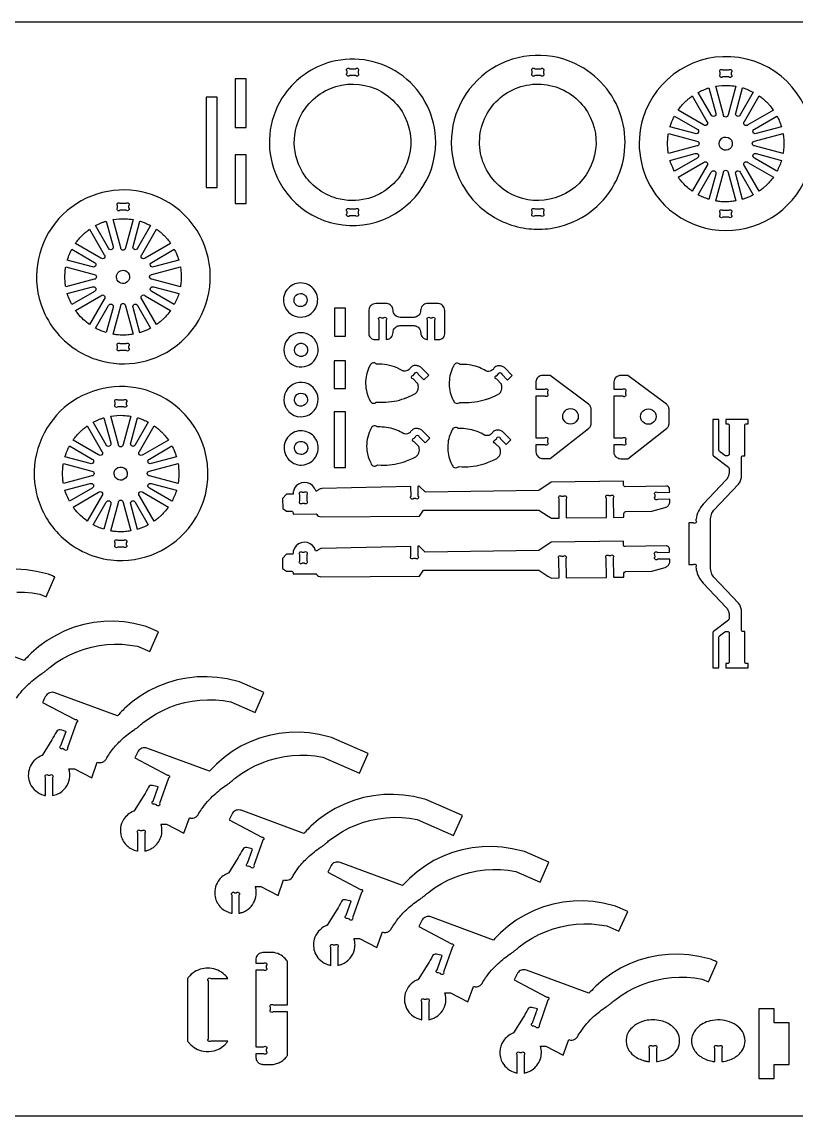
# Model space of a CAD drawing. Extents: x -15.6 to 56.9, y 0.6 to 39.9.
# Drawn here: x 0.21 to 28.03, y 0.56 to 39.87 of the extents above; entities that cross this region are included whole.
import ezdxf

# ---------------------------------------------------------------- set-up
doc = ezdxf.new("R2010")
doc.units = 0
doc.header["$MEASUREMENT"] = 0
doc.layers.get('0').update_dxf_attribs({"linetype": 'CONTINUOUS'})
doc.layers.add('SECTIONCUTEDGES', color=18, linetype='CONTINUOUS')

msp = doc.modelspace()

# ---------------------------------------------------------------- linework, layer by layer
msp.add_lwpolyline([(56.886, 0.563), (-15.622, 0.563), (-15.622, 39.866), (56.886, 39.866)], close=True)
at = {"layer": 'SECTIONCUTEDGES'}
for points in [[(9.586, 33.909, 0.331784), (12.942, 32.677, 0.331988), (15.078, 35.54, 0.233331), (13.908, 37.911, 0.233148), (11.313, 38.426, 0.174605), (9.653, 37.271, 0.237892), (9.251, 34.608, 0.032676), (9.395, 34.248, 0.03255)], [(16.507, 33.38, 0.070963), (17.196, 32.84, 0.069817), (18.021, 32.507, 0.034745), (18.423, 32.436, 0.061427), (19.2, 32.449, 0.222532), (21.414, 33.894, 0.429696), (20.262, 38.279, 0.275209), (17.073, 38.168, 0.274744), (15.647, 35.308, 0.086691), (15.908, 34.27, 0.086412)], [(22.978, 33.67, 0.325322), (26.472, 32.524, 0.325497), (28.635, 35.494, 0.371858), (25.968, 38.584, 0.371962), (22.523, 36.398, 0.115164), (22.432, 34.979, 0.115322)], [(12.203, 37.935), (11.981, 37.935, -1), (11.893, 38.023), (11.893, 38.096, -1), (11.981, 38.185), (12.203, 38.185, -1), (12.291, 38.096), (12.291, 38.023, -1)], [(18.638, 38.185), (18.86, 38.185, -1), (18.948, 38.096), (18.948, 38.023, -1), (18.86, 37.935), (18.638, 37.935, -1), (18.55, 38.023), (18.55, 38.096, -1)], [(25.39, 38.138), (25.611, 38.138, -1), (25.7, 38.05), (25.7, 37.977, -1), (25.611, 37.888), (25.39, 37.888, -1), (25.301, 37.977), (25.301, 38.05, -1)], [(10.385, 34.329, -0.080134), (10.095, 34.908, -0.146264), (10.078, 36.113, -0.425215), (12.736, 37.531, -0.425051), (14.055, 34.821, -0.087626), (13.694, 34.198, -0.085811), (13.131, 33.726, -0.071707), (12.596, 33.509, -0.130273), (11.518, 33.528, -0.084944), (10.89, 33.828, -0.082952)], [(16.958, 34.456, -0.428721), (17.749, 37.379, -0.428259), (20.633, 36.447, -0.400307), (19.745, 33.702, -0.399853)], [(24.896, 37.497), (25.139, 36.591, -1), (24.977, 36.524), (24.508, 37.335, -0.012176), (24.684, 37.419, -0.019565), (24.797, 37.464, -0.009363), (24.846, 37.481, 0.003121)], [(25.858, 37.554), (25.584, 36.533, -1), (25.413, 36.533), (25.14, 37.554, -0.057699), (25.588, 37.582, -0.024823)], [(26.49, 37.337), (26.02, 36.524, -1), (25.858, 36.591), (26.101, 37.498, 0.006199), (26.111, 37.496, -0.0186), (26.12, 37.493), (26.314, 37.422, -0.018388), (26.403, 37.381, 0.006129)], [(24.295, 37.205), (24.824, 36.289, -1), (24.703, 36.168), (23.788, 36.697, -0.014778), (23.911, 36.853, -0.028539), (24.054, 37.007, -0.018438), (24.143, 37.085, -0.011345)], [(27.21, 36.697), (26.294, 36.168, -1), (26.173, 36.289), (26.702, 37.204, 0.006303), (26.767, 37.157, -0.01891), (26.831, 37.109, -0.017187), (26.908, 37.041, -0.012321), (27.009, 36.941, -0.018926), (27.093, 36.847, -0.012469)], [(23.656, 36.484), (24.469, 36.015, -1), (24.402, 35.853), (23.496, 36.096, -0.012918), (23.552, 36.257, -0.018758), (23.597, 36.365, -0.010898), (23.626, 36.425, 0.003632)], [(27.502, 36.096), (26.596, 35.853, -1), (26.529, 36.015), (27.341, 36.484, -0.026072), (27.421, 36.316, -0.02074)], [(23.438, 35.852), (24.459, 35.579, -1), (24.459, 35.408), (23.438, 35.135, 0.006429), (23.426, 35.208, -0.01929), (23.415, 35.282), (23.405, 35.494), (23.415, 35.705, -0.018896), (23.426, 35.779, 0.006298)], [(27.56, 35.135), (26.538, 35.408, -1), (26.538, 35.579), (27.559, 35.853, -0.005477), (27.579, 35.697, -0.027167), (27.59, 35.505, -0.022163), (27.584, 35.344, -0.016966)], [(25.59, 35.274, -0.761731), (25.308, 35.635, -0.761062), (25.735, 35.469, -0.135678), (25.69, 35.352, -0.135247)], [(23.494, 34.891), (24.402, 35.134, -1), (24.469, 34.972), (23.657, 34.503, -0.020623), (23.536, 34.769, -0.019978), (23.499, 34.872, -0.019766), (23.497, 34.881, 0.006588)], [(27.341, 34.503), (26.529, 34.972, -1), (26.596, 35.134), (27.502, 34.891, -0.023422), (27.432, 34.698, -0.022486)], [(23.788, 34.29), (24.703, 34.819, -1), (24.824, 34.698), (24.296, 33.783, -0.019294), (24.122, 33.921, -0.045903), (23.869, 34.182, -0.008546), (23.831, 34.231, -0.007227)], [(26.702, 33.783), (26.173, 34.698, -1), (26.294, 34.819), (27.21, 34.29, -0.014529), (27.074, 34.117, -0.022653), (26.979, 34.013), (26.831, 33.879, -0.018394), (26.767, 33.83, 0.006131)], [(24.508, 33.651), (24.977, 34.463, -1), (25.139, 34.396), (24.897, 33.491, -0.012234), (24.74, 33.545, -0.017991), (24.636, 33.588, -0.010478), (24.572, 33.619, 0.003492)], [(25.14, 33.433), (25.413, 34.454, -1), (25.584, 34.454), (25.858, 33.433, -0.013089), (25.675, 33.411, -0.036535), (25.395, 33.404, -0.015577), (25.282, 33.413, -0.012352)], [(26.102, 33.489), (25.858, 34.396, -1), (26.02, 34.463), (26.49, 33.65, 0.006248), (26.403, 33.606, -0.018746), (26.314, 33.565), (26.12, 33.494, -0.018599), (26.111, 33.491, 0.006199)], [(2.229, 28.043, 0.063566), (2.969, 27.715, 0.120276), (4.449, 27.641, 0.147825), (6.045, 28.478, 0.278823), (6.848, 31.611, 0.15407), (5.788, 33.163, 0.113627), (4.523, 33.759, 0.268788), (1.539, 32.798, 0.26905), (0.891, 29.733, 0.085445), (1.381, 28.808, 0.083649), (2.167, 28.082, 0.004404), (2.198, 28.062, 0.004421)], [(3.957, 33.101), (3.735, 33.101, -1), (3.647, 33.19), (3.647, 33.263, -1), (3.735, 33.351), (3.957, 33.351, -1), (4.045, 33.263), (4.045, 33.19, -1)], [(11.981, 33.146), (12.203, 33.146, -1), (12.291, 33.057), (12.291, 32.984, -1), (12.203, 32.896), (11.981, 32.896, -1), (11.893, 32.984), (11.893, 33.057, -1)], [(18.638, 33.146), (18.86, 33.146, -1), (18.948, 33.057), (18.948, 32.984, -1), (18.86, 32.896), (18.638, 32.896, -1), (18.55, 32.984), (18.55, 33.057, -1)], [(25.611, 32.849), (25.39, 32.849, -1), (25.301, 32.937), (25.301, 33.011, -1), (25.39, 33.099), (25.611, 33.099, -1), (25.7, 33.011), (25.7, 32.937, -1)], [(3.242, 32.71), (3.485, 31.804, -1), (3.323, 31.737), (2.854, 32.549, -0.012176), (3.03, 32.632, -0.019565), (3.142, 32.677, -0.009363), (3.192, 32.694, 0.003121)], [(4.203, 32.768), (3.93, 31.746, -1), (3.759, 31.746), (3.485, 32.767, -0.057699), (3.933, 32.795, -0.024823)], [(4.836, 32.551), (4.366, 31.737, -1), (4.204, 31.804), (4.447, 32.711, 0.006199), (4.456, 32.709, -0.0186), (4.466, 32.706), (4.66, 32.635, -0.018388), (4.748, 32.594, 0.006129)], [(2.641, 32.418), (3.17, 31.502, -1), (3.049, 31.381), (2.134, 31.91, -0.014778), (2.257, 32.067, -0.028539), (2.4, 32.22, -0.018438), (2.489, 32.299, -0.011345)], [(5.555, 31.91), (4.64, 31.381, -1), (4.519, 31.502), (5.048, 32.418, 0.006303), (5.113, 32.37, -0.01891), (5.177, 32.322, -0.017187), (5.254, 32.254, -0.012321), (5.355, 32.154, -0.018926), (5.438, 32.06, -0.012469)], [(2.002, 31.697), (2.814, 31.228, -1), (2.747, 31.066), (1.842, 31.309, -0.012918), (1.897, 31.47, -0.018758), (1.943, 31.579, -0.010898), (1.972, 31.638, 0.003632)], [(5.848, 31.309), (4.942, 31.066, -1), (4.875, 31.228), (5.687, 31.697, -0.026072), (5.767, 31.529, -0.02074)], [(1.784, 31.066), (2.805, 30.792, -1), (2.805, 30.621), (1.784, 30.348, 0.006429), (1.772, 30.421, -0.01929), (1.761, 30.495), (1.75, 30.707), (1.761, 30.918, -0.018896), (1.771, 30.992, 0.006298)], [(5.905, 30.348), (4.884, 30.621, -1), (4.884, 30.792), (5.905, 31.066, -0.005477), (5.924, 30.91, -0.027167), (5.936, 30.718, -0.022163), (5.93, 30.557, -0.016966)], [(3.935, 30.487, -0.520017), (3.607, 30.696, -0.519794), (3.915, 30.934, -0.315968), (4.082, 30.718, -0.315775)], [(1.84, 30.104), (2.747, 30.347, -1), (2.814, 30.185), (2.002, 29.716, -0.020623), (1.882, 29.982, -0.019978), (1.845, 30.085, -0.019766), (1.842, 30.095, 0.006588)], [(5.687, 29.716), (4.875, 30.185, -1), (4.942, 30.347), (5.847, 30.105, -0.023422), (5.777, 29.909, -0.022807)], [(9.788, 29.44, 0.155406), (10.116, 29.27, 0.152514), (10.49, 29.32, 0.115137), (10.702, 29.487, 0.20973), (10.831, 29.968, 0.510659), (9.945, 30.424, 0.510196)], [(2.133, 29.503), (3.049, 30.032, -1), (3.17, 29.911), (2.641, 28.996, -0.024397), (2.428, 29.169, -0.042082), (2.214, 29.395, -0.010889), (2.173, 29.449, 0.00363)], [(5.048, 28.996), (4.519, 29.911, -1), (4.64, 30.032), (5.555, 29.504, -0.014529), (5.42, 29.33, -0.022653), (5.325, 29.226), (5.177, 29.092, -0.018394), (5.113, 29.043, 0.006131)], [(10.02, 29.752, -0.493086), (10.161, 30.101, -0.496276), (10.459, 29.875, -0.270598), (10.34, 29.67, -0.267947), (10.101, 29.672, -0.063066), (10.055, 29.707, -0.063066)], [(2.854, 28.864), (3.323, 29.677, -1), (3.485, 29.61), (3.242, 28.704, -0.012234), (3.086, 28.758, -0.017991), (2.982, 28.801, -0.010478), (2.918, 28.832, 0.003492)], [(3.486, 28.646), (3.759, 29.667, -1), (3.93, 29.667), (4.203, 28.646, -0.013089), (4.021, 28.624, -0.036535), (3.74, 28.617, -0.015577), (3.627, 28.626, -0.012352)], [(4.447, 28.702), (4.204, 29.61, -1), (4.366, 29.677), (4.836, 28.863, 0.006248), (4.748, 28.82, -0.018746), (4.66, 28.778), (4.466, 28.707, -0.018599), (4.457, 28.705, 0.006199)], [(13.043, 28.46), (13.043, 29.151, -1), (13.131, 29.24), (13.21, 29.24, -1), (13.299, 29.151), (13.299, 28.46, 0.052408), (13.372, 28.472, 0.128325), (13.475, 28.533, 0.197605), (13.547, 28.705, -0.097222), (13.567, 28.804, -0.148336), (13.656, 28.913, -0.139985), (13.797, 28.958), (14.288, 28.958, -0.145828), (14.433, 28.909, -0.209993), (14.535, 28.741, -0.026239), (14.539, 28.696, 0.09194), (14.556, 28.614, 0.131652), (14.635, 28.511, 0.131653), (14.754, 28.462, 0.024549), (14.77, 28.461, -0.008181), (14.786, 28.46), (14.786, 29.151, -1), (14.875, 29.24), (14.948, 29.24, -1), (15.036, 29.151), (15.036, 28.46, -0.00462), (15.194, 28.459, 0.14671), (15.315, 28.494, 0.128813), (15.377, 28.561, 0.116385), (15.403, 28.659), (15.403, 29.501, 0.17911), (15.336, 29.67, 0.186027), (15.179, 29.749, 0.012625), (15.171, 29.75, 0.006307), (15.154, 29.75), (14.786, 29.75, 0.145828), (14.641, 29.702, 0.209993), (14.54, 29.534, 0.026239), (14.536, 29.489, -0.09194), (14.519, 29.406, -0.148336), (14.43, 29.298, -0.139985), (14.288, 29.252), (13.797, 29.252, -0.145828), (13.652, 29.301, -0.209993), (13.55, 29.469, -0.026239), (13.546, 29.514, 0.09194), (13.529, 29.597, 0.148336), (13.44, 29.705, 0.139985), (13.299, 29.75), (12.925, 29.75, 0.17911), (12.757, 29.683, 0.186027), (12.678, 29.527, 0.012625), (12.677, 29.518, 0.006307), (12.676, 29.501), (12.676, 28.659, 0.17911), (12.73, 28.524, 0.185411), (12.855, 28.461, 0.029365), (12.893, 28.459, -0.004893)], [(9.825, 27.631, 0.32468), (10.543, 27.552, 0.324261), (10.842, 28.21, 0.315456), (10.33, 28.695, 0.314906), (9.698, 28.379, 0.16802), (9.632, 27.983, 0.16772)], [(4.045, 28.224), (4.045, 28.151, -1), (3.957, 28.062), (3.735, 28.062, -1), (3.647, 28.151), (3.647, 28.224, -1), (3.735, 28.312), (3.957, 28.312, -1)], [(10.056, 27.936, -0.342692), (10.045, 28.219, -0.167354), (10.179, 28.315, -0.066194), (10.227, 28.323, -0.053141), (10.287, 28.318, -0.194534), (10.431, 28.225, -0.255691), (10.457, 27.994, -0.265791), (10.276, 27.853, -0.258961)], [(14.429, 26.88), (14.269, 27.042, -1), (14.269, 27.167), (14.321, 27.219, -1), (14.446, 27.218), (14.657, 27.006), (14.826, 27.175), (14.543, 27.461, 0.061834), (14.502, 27.486, 0.071753), (14.388, 27.518, 0.070796), (14.301, 27.518, 0.180454), (14.18, 27.451, 0.028701), (14.151, 27.413, -0.064537), (14.12, 27.378, -0.217452), (13.935, 27.322, -0.017845), (13.912, 27.326, -0.040508), (13.902, 27.329, -0.048621), (13.877, 27.342, 0.025713), (13.778, 27.398, 0.05669), (13.421, 27.529, 0.056735), (13.044, 27.575), (12.947, 27.574, -0.12534), (12.938, 27.58, 0.109514), (12.902, 27.607, 0.209609), (12.793, 27.608, 0.125437), (12.748, 27.574, 0.040174), (12.739, 27.56, 0.008606), (12.704, 27.494, 0.123368), (12.56, 26.874, 0.12115), (12.725, 26.248, 0.018916), (12.743, 26.22, 0.113433), (12.771, 26.192, 0.1368), (12.848, 26.171, 0.136799), (12.925, 26.192, 0.077822), (12.935, 26.201, -0.14103), (12.947, 26.209), (13.08, 26.202, 0.039745), (13.486, 26.226, 0.041404), (13.867, 26.311, 0.004978), (13.952, 26.338, 0.009757), (13.994, 26.353), (14.232, 26.454, 0.025645), (14.325, 26.503, 0.123538), (14.417, 26.596, 0.094777), (14.453, 26.695, 0.094759), (14.45, 26.8, 0.002266), (14.435, 26.865, 0.072469)], [(17.433, 26.87), (17.272, 27.032, -1), (17.273, 27.157), (17.325, 27.208, -1), (17.45, 27.208), (17.66, 26.996), (17.83, 27.164), (17.546, 27.45, 0.061834), (17.505, 27.475, 0.071753), (17.392, 27.508, 0.070796), (17.304, 27.507, 0.180454), (17.183, 27.441, 0.028701), (17.155, 27.403, -0.064537), (17.123, 27.367, -0.217452), (16.938, 27.312, -0.101565), (16.878, 27.333, 0.041153), (16.652, 27.446, 0.046108), (16.355, 27.533, 0.046145), (16.047, 27.565), (15.95, 27.563, -0.125395), (15.939, 27.571, 0.143049), (15.892, 27.601, 0.126432), (15.823, 27.604, 0.126548), (15.762, 27.573, 0.084828), (15.742, 27.549, 0.021693), (15.687, 27.442, 0.112451), (15.563, 26.852, 0.11463), (15.707, 26.278, 0.017441), (15.744, 26.212, 0.121465), (15.774, 26.182, 0.1368), (15.851, 26.16, 0.136799), (15.928, 26.182, 0.077822), (15.939, 26.191, -0.14103), (15.95, 26.198), (16.084, 26.192, 0.039745), (16.481, 26.215, 0.039745), (16.871, 26.3, 0.006634), (16.946, 26.325, 0.009757), (16.997, 26.343), (17.235, 26.443, 0.025645), (17.328, 26.493, 0.123538), (17.421, 26.586, 0.094777), (17.456, 26.682, 0.090384), (17.453, 26.79, 0.012931), (17.438, 26.857, 0.06611)], [(18.677, 26.673), (19.007, 26.673, -1), (19.095, 26.584), (19.095, 26.511, -1), (19.007, 26.423), (18.677, 26.423), (18.677, 24.929), (19.007, 24.929, -1), (19.095, 24.84), (19.095, 24.767, -1), (19.007, 24.679), (18.677, 24.679, 0.001297), (18.678, 24.426, 0.098998), (18.697, 24.334, 0.147443), (18.786, 24.226, 0.140954), (18.926, 24.182), (19.187, 24.182), (20.573, 25.262, 0.106822), (20.642, 25.35, 0.106822), (20.669, 25.458), (20.669, 25.934, 0.109057), (20.641, 26.045, 0.109056), (20.57, 26.134), (19.187, 27.17), (18.926, 27.17, 0.17911), (18.758, 27.103, 0.186027), (18.678, 26.946, 0.027942), (18.676, 26.892, -0.002697)], [(21.476, 26.668), (21.805, 26.668, -1), (21.894, 26.58), (21.894, 26.507, -1), (21.805, 26.418), (21.476, 26.418), (21.476, 24.924), (21.805, 24.924, -1), (21.894, 24.836), (21.894, 24.763, -1), (21.805, 24.674), (21.476, 24.674, 0.001297), (21.476, 24.421, 0.098998), (21.495, 24.329, 0.147443), (21.585, 24.221, 0.140954), (21.725, 24.177), (21.986, 24.177), (23.372, 25.258, 0.106822), (23.441, 25.345, 0.106822), (23.468, 25.454), (23.468, 25.93, 0.109057), (23.44, 26.041, 0.109056), (23.368, 26.129), (21.986, 27.165), (21.725, 27.165, 0.17911), (21.556, 27.098, 0.186027), (21.477, 26.942, 0.027942), (21.474, 26.887, -0.002697)], [(1.521, 21.483, 0.086412), (2.385, 20.847, 0.086691), (3.411, 20.543, 0.274319), (6.323, 21.843, 0.379188), (5.871, 25.958, 0.257222), (2.939, 26.654, 0.257249), (0.785, 24.548, 0.132982), (0.738, 22.916, 0.132968)], [(9.805, 25.862, 0.908245), (10.75, 26.642, 0.907727), (9.673, 26.058, 0.048368), (9.729, 25.954, 0.048083)], [(10.003, 26.285, -0.32992), (10.159, 26.52, -0.330155), (10.429, 26.439, -0.311912), (10.439, 26.173, -0.306946), (10.191, 26.066, -0.144672), (10.077, 26.125, -0.191691)], [(3.652, 26.288), (3.873, 26.288, -1), (3.962, 26.199), (3.962, 26.126, -1), (3.873, 26.038), (3.652, 26.038, -1), (3.563, 26.126), (3.563, 26.199, -1)], [(3.158, 25.647), (3.401, 24.741, -1), (3.239, 24.673), (2.771, 25.485, -0.012176), (2.946, 25.569, -0.019565), (3.059, 25.614, -0.009363), (3.109, 25.63, 0.003121)], [(4.12, 25.704), (3.846, 24.683, -1), (3.676, 24.683), (3.402, 25.704, -0.057699), (3.85, 25.732, -0.024823)], [(4.752, 25.487), (4.282, 24.673, -1), (4.121, 24.741), (4.364, 25.648, 0.006199), (4.373, 25.645, -0.0186), (4.382, 25.643), (4.576, 25.572, -0.018388), (4.665, 25.531, 0.006129)], [(25.502, 16.659), (26.305, 16.659), (26.305, 16.819), (26.247, 16.819, -0.414214), (26.184, 16.881), (26.184, 17.969), (26.127, 17.969, -0.414214), (26.065, 18.031), (26.065, 18.069, -0.001328), (26.067, 18.564, 0.00959), (26.065, 18.713, 0.08671), (26.035, 18.857, 0.086806), (25.957, 18.983), (25.077, 19.916, -0.09411), (24.985, 20.075, -0.083078), (24.95, 20.28, -0.000752), (24.949, 21.125, -0.000752), (24.95, 21.969, -0.083078), (24.985, 22.174, -0.09411), (25.077, 22.333), (25.957, 23.266, 0.086806), (26.035, 23.392, 0.08671), (26.065, 23.537, 0.00959), (26.067, 23.685, -0.001329), (26.065, 24.18), (26.065, 24.218, -0.414214), (26.127, 24.281), (26.184, 24.281), (26.184, 25.368, -0.414214), (26.247, 25.43), (26.305, 25.43), (26.305, 25.59), (25.502, 25.59), (25.502, 25.43), (25.56, 25.43, -0.414214), (25.623, 25.368), (25.623, 24.343, -0.414214), (25.56, 24.281), (25.505, 24.281, -0.164223), (25.467, 24.293), (25.277, 24.439, -0.234068), (25.252, 24.488), (25.252, 25.59), (25.031, 25.59), (25.031, 24.326, 0.235486), (25.056, 24.276), (25.598, 23.868, -0.235486), (25.623, 23.818), (25.623, 23.691, -0.071048), (25.6, 23.562, -0.078973), (25.546, 23.457, -0.015763), (25.536, 23.443, -0.007881), (25.514, 23.418), (24.687, 22.542, 0.07388), (24.516, 22.288, 0.076866), (24.431, 22.006, 0.023417), (24.425, 21.972), (24.425, 21.96, -1), (24.337, 21.872), (24.179, 21.872), (24.179, 20.377), (24.337, 20.377, -1), (24.425, 20.289), (24.425, 20.277, 0.037161), (24.44, 20.189, 0.069854), (24.528, 19.936, 0.066871), (24.687, 19.707), (25.514, 18.831, -0.071048), (25.588, 18.719, -0.08294), (25.619, 18.608, -0.011822), (25.621, 18.588, -0.007881), (25.623, 18.558), (25.623, 18.431, -0.235486), (25.598, 18.381), (25.056, 17.973, 0.235486), (25.031, 17.923), (25.031, 16.659), (25.252, 16.659), (25.252, 17.761, -0.234068), (25.277, 17.811), (25.467, 17.956, -0.164223), (25.505, 17.969), (25.56, 17.969, -0.414214), (25.623, 17.906), (25.623, 16.881, -0.414214), (25.56, 16.819), (25.502, 16.819)], [(2.557, 25.354), (3.086, 24.439, -1), (2.965, 24.318), (2.05, 24.846, -0.014778), (2.173, 25.003, -0.028539), (2.316, 25.156, -0.018438), (2.405, 25.235, -0.011345)], [(5.472, 24.847), (4.556, 24.318, -1), (4.436, 24.439), (4.964, 25.354, 0.006303), (5.029, 25.307, -0.01891), (5.093, 25.258, -0.017187), (5.17, 25.191, -0.012321), (5.271, 25.09, -0.018926), (5.355, 24.997, -0.012469)], [(10.032, 23.986, 0.094401), (10.249, 23.948, 0.170768), (10.635, 24.09, 0.464229), (10.646, 25.029, 0.464136), (9.717, 24.883, 0.259519), (9.695, 24.29, 0.186569)], [(14.466, 24.622), (14.306, 24.784, -1), (14.306, 24.909), (14.358, 24.96, -1), (14.483, 24.96), (14.694, 24.748), (14.863, 24.916), (14.58, 25.202, 0.061834), (14.539, 25.227, 0.071753), (14.425, 25.259, 0.070796), (14.338, 25.259, 0.180454), (14.217, 25.192, 0.028701), (14.188, 25.155, -0.064537), (14.157, 25.119, -0.217452), (13.972, 25.064, -0.101565), (13.912, 25.085, 0.041153), (13.685, 25.198, 0.046108), (13.388, 25.285, 0.046145), (13.081, 25.317), (12.984, 25.315, -0.12534), (12.975, 25.321, 0.109514), (12.939, 25.348, 0.146598), (12.866, 25.358, 0.139937), (12.795, 25.325, 0.084828), (12.776, 25.301, 0.021693), (12.721, 25.194, 0.124471), (12.599, 24.536, 0.096115), (12.721, 24.071, 0.005797), (12.765, 23.982, 0.187127), (12.832, 23.922, 0.113295), (12.898, 23.913, 0.113567), (12.962, 23.934, 0.077822), (12.972, 23.943, -0.14103), (12.984, 23.95), (13.117, 23.944, 0.039745), (13.515, 23.967, 0.039745), (13.904, 24.052, 0.006634), (13.98, 24.076, 0.009757), (14.031, 24.094), (14.269, 24.195, 0.025645), (14.362, 24.245, 0.123538), (14.454, 24.338, 0.094777), (14.489, 24.434, 0.090384), (14.487, 24.541, 0.012931), (14.472, 24.609, 0.06611)], [(17.38, 24.563), (17.22, 24.725, -1), (17.22, 24.85), (17.272, 24.902, -1), (17.397, 24.901), (17.607, 24.689), (17.777, 24.858), (17.494, 25.144, 0.061834), (17.452, 25.169, 0.071753), (17.339, 25.201, 0.070796), (17.252, 25.201, 0.180454), (17.131, 25.134, 0.028701), (17.102, 25.096, -0.064537), (17.071, 25.061, -0.217452), (16.886, 25.006, -0.101565), (16.826, 25.027, 0.041153), (16.599, 25.139, 0.046108), (16.302, 25.227, 0.046145), (15.995, 25.258), (15.898, 25.257, -0.141443), (15.886, 25.266, 0.105545), (15.865, 25.283, 0.153336), (15.785, 25.3, 0.153374), (15.709, 25.267, 0.08355), (15.692, 25.245, 0.02938), (15.616, 25.095, 0.110293), (15.51, 24.529, 0.110294), (15.655, 23.972, 0.017441), (15.692, 23.905, 0.121465), (15.722, 23.875, 0.1368), (15.799, 23.854, 0.136799), (15.875, 23.875, 0.077822), (15.886, 23.884, -0.14103), (15.898, 23.892), (16.031, 23.885, 0.039745), (16.429, 23.908, 0.039745), (16.818, 23.994, 0.006634), (16.894, 24.018, 0.009757), (16.945, 24.036), (17.183, 24.137, 0.025645), (17.276, 24.187, 0.123538), (17.368, 24.279, 0.094777), (17.403, 24.376, 0.090384), (17.401, 24.483, 0.012931), (17.385, 24.551, 0.06611)], [(10.325, 24.342, -0.43575), (10.015, 24.5, -0.436868), (10.195, 24.796, -0.391916), (10.471, 24.629, -0.393)], [(1.918, 24.634), (2.731, 24.165, -1), (2.664, 24.003), (1.758, 24.245, -0.012918), (1.814, 24.407, -0.018758), (1.859, 24.515, -0.010898), (1.888, 24.575, 0.003632)], [(5.764, 24.246), (4.858, 24.003, -1), (4.791, 24.165), (5.603, 24.634, -0.026072), (5.683, 24.466, -0.02074)], [(1.7, 24.002), (2.721, 23.729, -1), (2.721, 23.558), (1.7, 23.284, 0.006429), (1.688, 23.358, -0.01929), (1.678, 23.432), (1.667, 23.643), (1.678, 23.855, -0.018896), (1.688, 23.929, 0.006298)], [(5.822, 23.284), (4.8, 23.558, -1), (4.8, 23.729), (5.821, 24.002, -0.035509), (5.851, 23.673, -0.037792), (5.834, 23.363, -0.007975), (5.828, 23.324, 0.002658)], [(3.524, 23.619, -0.704491), (3.928, 23.81, -0.705318), (3.737, 23.407, -0.172802), (3.592, 23.475, -0.173371)], [(1.756, 23.041), (2.664, 23.284, -1), (2.731, 23.122), (1.919, 22.653, -0.020623), (1.798, 22.918, -0.019978), (1.761, 23.022, -0.019766), (1.759, 23.031, 0.006588)], [(5.603, 22.653), (4.791, 23.122, -1), (4.858, 23.284), (5.764, 23.041, -0.023422), (5.694, 22.846, -0.022807)], [(9.72, 22.291), (9.892, 22.292, -0.414214), (9.955, 22.23), (9.956, 22.187), (10.788, 22.193, -0.179261), (10.795, 22.185, 0.072339), (10.804, 22.168, 0.106772), (10.872, 22.112, 0.104923), (10.958, 22.088), (14.495, 22.112), (14.641, 22.324), (18.788, 22.324), (19.116, 22.111), (19.238, 22.042), (19.519, 22.045), (19.511, 22.737, -1), (19.598, 22.826), (19.671, 22.827, -1), (19.761, 22.74), (19.769, 22.048), (21.218, 22.066), (21.209, 22.76, -1), (21.296, 22.85), (21.369, 22.851, -1), (21.459, 22.764), (21.468, 22.068), (21.843, 22.074), (21.841, 22.211, -0.414143), (21.903, 22.274), (22.846, 22.289), (23.323, 22.425, 0.116099), (23.425, 22.484, 0.123161), (23.484, 22.577, 0.093814), (23.491, 22.627, -0.008595), (23.488, 22.721), (23.051, 22.714, -1), (22.961, 22.801), (22.96, 22.874, -1), (23.047, 22.964), (23.485, 22.971, 0.008792), (23.48, 23.094, 0.293453), (23.413, 23.185, 0.051082), (23.394, 23.19, 0.039322), (23.37, 23.192), (21.891, 23.168, -0.414353), (21.827, 23.229), (21.825, 23.366), (19.224, 23.328), (18.786, 23.035), (14.708, 22.974), (14.482, 23.184, 0.116141), (14.473, 23.185, -0.019273), (14.437, 23.183), (14.441, 22.834, -1), (14.354, 22.744), (14.281, 22.743, -1), (14.191, 22.83), (14.187, 23.177), (10.981, 23.102, 0.129415), (10.878, 23.069, 0.061161), (10.829, 23.029, -0.183348), (10.794, 23.012, -0.251847), (10.767, 23.024), (10.724, 23.123), (10.657, 23.208), (10.569, 23.273), (10.468, 23.313), (10.361, 23.326), (10.253, 23.31), (10.153, 23.267), (10.068, 23.2), (10.003, 23.113), (9.963, 23.012, 0.044207), (9.957, 22.974, -0.011454), (9.951, 22.904), (9.716, 22.9), (9.578, 22.746), (9.58, 22.388)], [(2.05, 22.44), (2.966, 22.969, -1), (3.086, 22.848), (2.558, 21.933, -0.019294), (2.384, 22.071, -0.045903), (2.131, 22.332, -0.008546), (2.093, 22.381, -0.007227)], [(4.964, 21.932), (4.436, 22.848, -1), (4.556, 22.969), (5.472, 22.44, -0.014529), (5.336, 22.267, -0.022653), (5.241, 22.163), (5.093, 22.028, -0.018394), (5.029, 21.98, 0.006131)], [(10.285, 22.969), (10.358, 22.97, -1), (10.447, 22.882), (10.448, 22.661, -1), (10.361, 22.572), (10.287, 22.571, -1), (10.198, 22.659), (10.197, 22.88, -1)], [(2.77, 21.801), (3.239, 22.613, -1), (3.401, 22.546), (3.159, 21.64, -0.012234), (3.002, 21.695, -0.017991), (2.899, 21.738, -0.010478), (2.834, 21.769, 0.003492)], [(3.402, 21.582), (3.676, 22.604, -1), (3.846, 22.604), (4.12, 21.583, -0.013089), (3.937, 21.56, -0.036535), (3.657, 21.554, -0.015577), (3.544, 21.563, -0.012352)], [(4.364, 21.639), (4.121, 22.546, -1), (4.283, 22.613), (4.752, 21.8, 0.006248), (4.665, 21.756, -0.018746), (4.576, 21.715), (4.382, 21.644, -0.018599), (4.373, 21.641, 0.006199)], [(3.563, 21.087), (3.563, 21.16, -1), (3.652, 21.249), (3.873, 21.249, -1), (3.962, 21.16), (3.962, 21.087, -1), (3.873, 20.999), (3.652, 20.999, -1)], [(9.717, 20.14), (9.889, 20.141, -0.414214), (9.952, 20.079), (9.953, 20.036), (10.785, 20.041, -0.179261), (10.792, 20.034, 0.072339), (10.801, 20.017, 0.106772), (10.869, 19.961, 0.104923), (10.955, 19.937), (14.492, 19.961), (14.639, 20.173), (18.785, 20.173), (19.113, 19.96), (19.235, 19.891), (19.517, 19.893), (19.508, 20.586, -1), (19.595, 20.675), (19.668, 20.676, -1), (19.758, 20.589), (19.767, 19.897), (21.216, 19.914), (21.206, 20.609, -1), (21.293, 20.699), (21.366, 20.7, -1), (21.456, 20.613), (21.466, 19.917), (21.841, 19.923), (21.838, 20.06, -0.414143), (21.9, 20.123), (22.843, 20.138), (23.321, 20.274, 0.116099), (23.422, 20.333, 0.123161), (23.481, 20.426, 0.093814), (23.488, 20.476, -0.008595), (23.485, 20.57), (23.048, 20.563, -1), (22.959, 20.65), (22.957, 20.723, -1), (23.044, 20.813), (23.483, 20.82, 0.008792), (23.477, 20.943, 0.293453), (23.41, 21.034, 0.051082), (23.392, 21.039, 0.039322), (23.367, 21.041), (21.888, 21.017, -0.414353), (21.824, 21.078), (21.822, 21.215), (19.221, 21.176), (18.783, 20.884), (14.705, 20.823), (14.48, 21.033, 0.116141), (14.471, 21.034, -0.019273), (14.434, 21.032), (14.439, 20.682, -1), (14.351, 20.593), (14.278, 20.592, -1), (14.189, 20.679), (14.184, 21.026), (10.978, 20.951, 0.129415), (10.875, 20.918, 0.061161), (10.826, 20.878, -0.183348), (10.791, 20.861, -0.251847), (10.764, 20.872), (10.721, 20.972), (10.654, 21.057), (10.567, 21.122), (10.466, 21.162), (10.358, 21.175), (10.25, 21.159), (10.151, 21.116), (10.065, 21.048), (10.001, 20.961), (9.96, 20.86, 0.044207), (9.954, 20.823, -0.011454), (9.948, 20.752), (9.713, 20.749), (9.575, 20.595), (9.577, 20.237)], [(10.282, 20.818), (10.355, 20.819, -1), (10.444, 20.731), (10.446, 20.509, -1), (10.358, 20.42), (10.285, 20.42, -1), (10.196, 20.508), (10.194, 20.729, -1)], [(1.063, 12.077), (1.063, 12.725, -1), (1.151, 12.813), (1.225, 12.813, -1), (1.313, 12.725), (1.313, 12.077, 0.059141), (1.503, 12.138, 0.121388), (1.779, 12.356, 0.121883), (1.922, 12.679, 0.118656), (1.899, 13.042), (2.099, 13.042), (2.719, 12.714), (2.918, 13.275, 0.110316), (3.046, 13.261, 0.121881), (3.155, 13.301, 0.112814), (3.236, 13.387, -0.038886), (3.502, 13.774, -0.039453), (3.827, 14.115, -0.033728), (4.26, 14.455, -0.013715), (4.309, 14.486, 0.024577), (4.358, 14.519, 0.026089), (4.432, 14.581, -0.020061), (4.57, 14.698), (4.794, 14.861), (5.03, 15.008), (5.276, 15.137), (5.53, 15.249), (5.791, 15.342), (6.059, 15.416), (6.331, 15.47), (6.607, 15.505), (6.884, 15.52), (7.161, 15.516), (7.438, 15.491), (7.712, 15.446), (8.588, 15.063), (8.901, 15.777), (8.024, 16.161), (7.586, 16.264), (7.227, 16.319), (6.865, 16.344), (6.503, 16.336), (6.142, 16.298), (5.786, 16.228), (5.437, 16.127), (5.099, 15.997), (4.773, 15.838), (4.462, 15.651), (4.168, 15.438), (3.894, 15.2, 0.013028), (3.843, 15.149, -0.002171), (3.642, 14.94), (1.396, 15.771, 0.161142), (1.217, 15.771, 0.167596), (1.079, 15.666, 0.03262), (1.052, 15.619, -0.002417), (0.955, 15.424), (2.129, 14.804, -1), (2.171, 14.696), (1.849, 13.787, -1), (1.733, 13.735), (1.665, 13.762, -1), (1.615, 13.873), (1.795, 14.383, 0.000984), (1.59, 14.432, 0.161021), (1.513, 14.425, 0.167951), (1.45, 14.368, -0.009744), (1.282, 14.074), (0.937, 13.517, -0.104608), (0.927, 13.511, 0.035992), (0.881, 13.494, 0.199431), (0.488, 13.074, 0.200046), (0.509, 12.501, 0.109657), (0.706, 12.242, 0.110065), (0.993, 12.092, 0.017881), (1.028, 12.084, -0.00596)], [(4.372, 10.084), (4.372, 10.732, -1), (4.46, 10.82), (4.533, 10.82, -1), (4.622, 10.732), (4.622, 10.084, 0.020963), (4.731, 10.112, 0.061647), (4.884, 10.182, 0.157927), (5.184, 10.529, 0.157202), (5.224, 10.989, 0.017201), (5.216, 11.019, -0.005733), (5.208, 11.049), (5.407, 11.049), (6.028, 10.721), (6.227, 11.282, 0.09929), (6.346, 11.266, 0.116244), (6.445, 11.296, 0.12564), (6.538, 11.388, -0.015905), (6.669, 11.591, -0.056835), (7.12, 12.108, -0.035533), (7.569, 12.462, -0.013715), (7.618, 12.493, 0.024577), (7.666, 12.526, 0.026089), (7.741, 12.588, -0.020061), (7.878, 12.705), (8.103, 12.868), (8.339, 13.015), (8.584, 13.144), (8.838, 13.256), (9.1, 13.349), (9.367, 13.423), (9.64, 13.477), (9.915, 13.512), (10.192, 13.527), (10.47, 13.522), (10.746, 13.498), (11.02, 13.453), (12.335, 12.878), (12.648, 13.593), (11.333, 14.168), (10.894, 14.271), (10.536, 14.326), (10.174, 14.351), (9.811, 14.343), (9.451, 14.305), (9.095, 14.235), (8.746, 14.134), (8.407, 14.004), (8.081, 13.845), (7.77, 13.658), (7.477, 13.445), (7.203, 13.207, 0.013028), (7.151, 13.156, -0.002171), (6.95, 12.947), (4.705, 13.778, 0.161142), (4.525, 13.778, 0.167596), (4.388, 13.673, 0.03262), (4.361, 13.626, -0.002417), (4.264, 13.431), (5.438, 12.811, -1), (5.48, 12.703), (5.158, 11.794, -1), (5.042, 11.742), (4.974, 11.769, -1), (4.923, 11.88), (5.104, 12.39, 0.000984), (4.899, 12.439, 0.161021), (4.822, 12.432, 0.167951), (4.759, 12.375, -0.009744), (4.591, 12.081), (4.246, 11.524, -0.129096), (4.234, 11.518, 0.054431), (4.221, 11.515, 0.156273), (3.863, 11.214, 0.217069), (3.781, 10.604, 0.133361), (3.987, 10.276, 0.130475), (4.336, 10.091, 0.013414), (4.354, 10.087, -0.004471)], [(7.76, 7.851), (7.76, 8.5, -1), (7.848, 8.588), (7.921, 8.588, -1), (8.01, 8.5), (8.01, 7.851, 0.020963), (8.119, 7.88, 0.061647), (8.273, 7.949, 0.206484), (8.617, 8.434, 0.112398), (8.612, 8.757, 0.012711), (8.604, 8.787, -0.004237), (8.596, 8.816), (8.795, 8.816), (9.416, 8.489), (9.615, 9.049, 0.10429), (9.736, 9.035, 0.22206), (9.917, 9.139, 0.018768), (9.962, 9.209, -0.030198), (10.15, 9.487, -0.042786), (10.494, 9.862, -0.036783), (10.957, 10.23, -0.013715), (11.006, 10.261, 0.024577), (11.054, 10.294, 0.026089), (11.129, 10.356, -0.020061), (11.267, 10.473), (11.491, 10.636), (11.727, 10.783), (11.972, 10.912), (12.227, 11.023), (12.488, 11.116), (12.756, 11.19), (13.028, 11.245), (13.303, 11.28), (13.58, 11.295), (13.858, 11.29), (14.135, 11.265), (14.409, 11.221), (15.723, 10.646), (16.036, 11.36), (14.721, 11.935), (14.283, 12.039), (13.924, 12.094), (13.562, 12.118), (13.199, 12.111), (12.839, 12.072), (12.483, 12.003), (12.134, 11.902), (11.796, 11.772), (11.47, 11.613), (11.159, 11.426), (10.865, 11.213), (10.591, 10.975, 0.013028), (10.54, 10.924, -0.002171), (10.339, 10.714), (8.093, 11.546, 0.161142), (7.913, 11.546, 0.167596), (7.776, 11.441, 0.03262), (7.749, 11.394, -0.002417), (7.652, 11.199), (8.826, 10.578, -1), (8.868, 10.471), (8.546, 9.562, -1), (8.43, 9.509), (8.362, 9.536, -1), (8.311, 9.648), (8.492, 10.157, 0.000984), (8.287, 10.207, 0.161021), (8.21, 10.2, 0.167951), (8.147, 10.142, -0.009744), (7.979, 9.849), (7.634, 9.292, -0.102289), (7.623, 9.286, 0.030824), (7.578, 9.269, 0.147127), (7.261, 8.999, 0.192634), (7.153, 8.439, 0.079328), (7.229, 8.228, 0.142426), (7.527, 7.932, 0.04156), (7.631, 7.886, 0.035326)], [(11.307, 5.978), (11.307, 6.626, -1), (11.396, 6.714), (11.469, 6.714, -1), (11.557, 6.626), (11.557, 5.978, 0.022698), (11.68, 6.011, 0.051188), (11.79, 6.059, 0.11815), (12.055, 6.304, 0.121325), (12.175, 6.634, 0.060016), (12.173, 6.8, 0.034446), (12.144, 6.943), (12.343, 6.943), (12.964, 6.615), (13.163, 7.176, 0.110316), (13.29, 7.162, 0.121881), (13.4, 7.202, 0.112814), (13.48, 7.288, -0.038886), (13.747, 7.675, -0.039453), (14.071, 8.017, -0.033728), (14.505, 8.356, -0.013715), (14.554, 8.388, 0.024577), (14.602, 8.42, 0.026089), (14.677, 8.482, -0.020061), (14.814, 8.599), (15.039, 8.762), (15.274, 8.909), (15.52, 9.038), (15.774, 9.15), (16.036, 9.243), (16.303, 9.317), (16.576, 9.372), (16.851, 9.406), (17.128, 9.422), (17.406, 9.417), (17.682, 9.392), (17.956, 9.347), (18.833, 8.964), (19.145, 9.679), (18.269, 10.062), (17.83, 10.165), (17.472, 10.221), (17.11, 10.245), (16.747, 10.238), (16.386, 10.199), (16.03, 10.129), (15.682, 10.029), (15.343, 9.898), (15.017, 9.739), (14.706, 9.552), (14.413, 9.339), (14.139, 9.101, 0.013028), (14.087, 9.05, -0.002171), (13.886, 8.841), (11.641, 9.672, 0.161142), (11.461, 9.672, 0.167596), (11.324, 9.568, 0.03262), (11.296, 9.52, -0.002417), (11.199, 9.325), (12.374, 8.705, -1), (12.416, 8.597), (12.093, 7.688, -1), (11.977, 7.636), (11.91, 7.663, -1), (11.859, 7.775), (12.04, 8.284, 0.000984), (11.834, 8.333, 0.161021), (11.758, 8.326, 0.167951), (11.695, 8.269, -0.009744), (11.527, 7.975), (11.182, 7.418, -0.104608), (11.171, 7.412, 0.035992), (11.125, 7.395, 0.223397), (10.714, 6.913, 0.161561), (10.74, 6.433, 0.100402), (10.893, 6.198, 0.094867), (11.137, 6.028, 0.032757), (11.196, 6.007, 0.017693)], [(14.576, 4.025), (14.576, 4.673, -1), (14.664, 4.761), (14.738, 4.761, -1), (14.826, 4.673), (14.826, 4.025, 0.020963), (14.935, 4.054, 0.061647), (15.089, 4.123, 0.220567), (15.437, 4.642, 0.114184), (15.412, 4.99), (15.612, 4.99), (16.232, 4.662), (16.431, 5.223, 0.09929), (16.551, 5.207, 0.116244), (16.649, 5.237, 0.12564), (16.742, 5.329, -0.015905), (16.873, 5.532, -0.056835), (17.324, 6.049, -0.035533), (17.773, 6.403, -0.013715), (17.822, 6.434, 0.024577), (17.871, 6.467, 0.026089), (17.945, 6.529, -0.020061), (18.083, 6.646), (18.307, 6.809), (18.543, 6.956), (18.789, 7.085), (19.043, 7.197), (19.304, 7.29), (19.572, 7.364), (19.844, 7.418), (20.12, 7.453), (20.397, 7.468), (20.674, 7.464), (20.951, 7.439), (21.225, 7.394), (21.663, 7.203), (21.976, 7.917), (21.537, 8.109), (21.099, 8.212), (20.74, 8.267), (20.378, 8.292), (20.016, 8.284), (19.655, 8.246), (19.299, 8.176), (18.95, 8.075), (18.612, 7.945), (18.286, 7.786), (17.975, 7.599), (17.681, 7.386), (17.407, 7.148, 0.013028), (17.356, 7.097, -0.002171), (17.155, 6.888), (14.909, 7.719, 0.161142), (14.73, 7.719, 0.167596), (14.592, 7.614, 0.03262), (14.565, 7.567, -0.002417), (14.468, 7.372), (15.642, 6.752, -1), (15.684, 6.644), (15.362, 5.735, -1), (15.246, 5.683), (15.178, 5.71, -1), (15.128, 5.821), (15.308, 6.331, 0.000984), (15.103, 6.38, 0.161021), (15.026, 6.373, 0.167951), (14.963, 6.316, -0.009744), (14.795, 6.022), (14.45, 5.465, -0.104608), (14.44, 5.459, 0.035992), (14.394, 5.442, 0.217293), (13.985, 4.974, 0.217842), (14.071, 4.359, 0.098469), (14.271, 4.152, 0.095737), (14.541, 4.032, 0.013414), (14.558, 4.028, -0.004471)], [(9.751, 4.305), (9.236, 4.305, -1), (9.148, 4.394), (9.148, 4.467, -1), (9.236, 4.555), (9.751, 4.555), (9.751, 6.119, 0.084752), (9.745, 6.13, 0.003619), (9.715, 6.169, 0.092146), (9.522, 6.34, 0.089566), (9.274, 6.434, 0.008346), (9.252, 6.437, 0.018717), (9.242, 6.438), (8.869, 6.438, 0.17911), (8.699, 6.371, 0.186027), (8.62, 6.213, 0.033765), (8.617, 6.134, -0.008515), (8.618, 6.055), (8.903, 6.055, -1), (8.992, 5.967), (8.992, 5.894, -1), (8.903, 5.805), (8.618, 5.805), (8.618, 3.055), (8.903, 3.055, -1), (8.992, 2.967), (8.992, 2.894, -1), (8.903, 2.805), (8.618, 2.805, 0.0062), (8.62, 2.661, 0.14327), (8.661, 2.533, 0.122636), (8.749, 2.454, 0.116385), (8.869, 2.422), (9.244, 2.422, 0.041427), (9.322, 2.436, 0.057392), (9.483, 2.498, 0.053517), (9.61, 2.582, 0.053288), (9.716, 2.692, 0.003544), (9.745, 2.73, 0.084661), (9.751, 2.741)], [(18.004, 2.111), (18.004, 2.759, -1), (18.093, 2.848), (18.166, 2.848, -1), (18.254, 2.759), (18.254, 2.111, 0.023138), (18.373, 2.143, 0.047803), (18.487, 2.192, 0.163928), (18.81, 2.541, 0.163128), (18.857, 3.017, 0.017201), (18.849, 3.047, -0.005733), (18.84, 3.076), (19.04, 3.076), (19.66, 2.748), (19.859, 3.309, 0.09929), (19.976, 3.294, 0.110758), (20.078, 3.324, 0.133074), (20.171, 3.415, -0.017801), (20.301, 3.619, -0.056835), (20.753, 4.135, -0.035533), (21.202, 4.49, -0.013715), (21.251, 4.521, 0.024577), (21.299, 4.554, 0.026089), (21.374, 4.616, -0.020061), (21.511, 4.732), (21.736, 4.896), (21.971, 5.042), (22.217, 5.172), (22.471, 5.283), (22.733, 5.376), (23, 5.45), (23.272, 5.505), (23.548, 5.54), (23.825, 5.555), (24.102, 5.55), (24.379, 5.525), (24.653, 5.481), (24.881, 5.381), (25.194, 6.096, -0.004535), (25.012, 6.177, 0.027218), (24.965, 6.195), (24.527, 6.298), (24.169, 6.354), (23.807, 6.378), (23.444, 6.371), (23.083, 6.332), (22.727, 6.263), (22.379, 6.162), (22.04, 6.032), (21.714, 5.873), (21.403, 5.686), (21.109, 5.473), (20.835, 5.235, 0.013028), (20.784, 5.184, -0.002171), (20.583, 4.974), (18.337, 5.806, 0.161142), (18.158, 5.806, 0.167596), (18.02, 5.701, 0.03262), (17.993, 5.654, -0.002417), (17.896, 5.459), (19.071, 4.838, -1), (19.113, 4.731), (18.79, 3.822, -1), (18.674, 3.769), (18.606, 3.796, -1), (18.556, 3.908), (18.736, 4.417, 0.000984), (18.531, 4.466, 0.161021), (18.455, 4.46, 0.167951), (18.391, 4.402, -0.009744), (18.224, 4.109), (17.878, 3.552, -0.129096), (17.866, 3.546, 0.054431), (17.854, 3.542, 0.148247), (17.509, 3.262, 0.286429), (17.482, 2.475, 0.098121), (17.674, 2.256, 0.098543), (17.934, 2.127, 0.017881), (17.969, 2.119, -0.00596)], [(7.614, 3.254), (6.998, 3.254, -1), (6.91, 3.343), (6.91, 5.419, -1), (6.998, 5.507), (7.614, 5.507, 0.038073), (7.494, 5.64, 0.086225), (7.247, 5.806, 0.165526), (6.682, 5.856, 0.163078), (6.196, 5.55, -0.003274), (6.168, 5.517, 0.092926), (6.163, 5.507), (6.163, 3.254, 0.085175), (6.168, 3.245, 0.019014), (6.231, 3.171, 0.164246), (6.734, 2.895, 0.225008), (7.468, 3.096, 0.029293), (7.534, 3.16, 0.021768)], [(22.756, 2.519), (22.756, 2.995, -1), (22.844, 3.083), (22.917, 3.083, -1), (23.006, 2.995), (23.006, 2.519, 0.027943), (23.194, 2.555, 0.074409), (23.468, 2.669, 0.105275), (23.734, 2.917, 0.255238), (23.798, 3.497, 0.121832), (23.598, 3.77, 0.099242), (23.235, 3.968, 0.118307), (22.675, 4.004, 0.090162), (22.294, 3.864, 0.113409), (22.022, 3.608, 0.265194), (21.979, 3.001, 0.119117), (22.196, 2.735, 0.097373), (22.571, 2.552, 0.01993), (22.631, 2.539, 0.009773)], [(25.108, 2.519), (25.108, 2.995, -1), (25.196, 3.083), (25.269, 3.083, -1), (25.358, 2.995), (25.358, 2.519, 0.098597), (25.809, 2.662, 0.122424), (26.09, 2.922, 0.107731), (26.187, 3.177, 0.150933), (26.134, 3.532, 0.107046), (25.947, 3.772, 0.088982), (25.63, 3.953, 0.074213), (25.295, 4.019, 0.070501), (24.937, 3.984, 0.135194), (24.467, 3.724, 0.127408), (24.294, 3.438, 0.198024), (24.341, 2.983, 0.122987), (24.599, 2.699, 0.051851), (24.794, 2.595, 0.050286), (25.014, 2.532, 0.014778), (25.061, 2.525, -0.004926)]]:
    msp.add_lwpolyline(points, format="xyb", close=True, dxfattribs=at)
for points in [[(7.867, 37.819), (7.867, 36.069), (8.265, 36.069), (8.265, 37.819)], [(7.226, 33.916), (7.226, 37.166), (6.828, 37.166), (6.828, 33.916)], [(7.867, 33.341), (8.265, 33.341), (8.265, 35.091), (7.867, 35.091)], [(11.44, 28.583), (11.838, 28.583), (11.838, 29.583), (11.44, 29.583)], [(11.435, 26.695), (11.833, 26.695), (11.833, 27.695), (11.435, 27.695)], [(19.652, 25.769), (19.68, 25.836), (19.724, 25.894), (19.782, 25.938), (19.849, 25.966), (19.922, 25.976), (19.994, 25.966), (20.061, 25.938), (20.119, 25.894), (20.163, 25.836), (20.191, 25.769), (20.201, 25.696), (20.191, 25.624), (20.163, 25.557), (20.119, 25.499), (20.061, 25.455), (19.994, 25.427), (19.922, 25.417), (19.849, 25.427), (19.782, 25.455), (19.724, 25.499), (19.68, 25.557), (19.652, 25.624), (19.643, 25.696)], [(22.45, 25.764), (22.478, 25.831), (22.523, 25.889), (22.58, 25.934), (22.648, 25.961), (22.72, 25.971), (22.792, 25.961), (22.859, 25.934), (22.917, 25.889), (22.962, 25.831), (22.99, 25.764), (22.999, 25.692), (22.99, 25.62), (22.962, 25.552), (22.917, 25.495), (22.859, 25.45), (22.792, 25.422), (22.72, 25.413), (22.648, 25.422), (22.58, 25.45), (22.523, 25.495), (22.478, 25.552), (22.45, 25.62), (22.441, 25.692)], [(11.833, 23.864), (11.833, 25.858), (11.435, 25.858), (11.435, 23.864)], [(27.243, 3.917), (27.243, 4.417), (26.685, 4.417), (26.685, 1.917), (27.243, 1.917), (27.243, 2.417), (27.777, 2.417), (27.777, 3.917)]]:
    msp.add_lwpolyline(points, close=True, dxfattribs=at)
for points in [[(0.028, 19.387), (0.305, 19.382), (0.582, 19.357), (0.856, 19.313), (1.084, 19.213), (1.396, 19.928, -0.004535), (1.214, 20.009, 0.027218), (1.168, 20.027), (0.73, 20.13), (0.371, 20.186), (0.009, 20.21)], [(0.012, 15.577, -0.056835), (0.463, 16.094, -0.035533), (0.912, 16.448, -0.013715), (0.961, 16.48, 0.024577), (1.009, 16.512, 0.026089), (1.084, 16.574, -0.020061), (1.222, 16.691), (1.446, 16.854), (1.682, 17.001), (1.927, 17.13), (2.182, 17.242), (2.443, 17.335), (2.711, 17.409), (2.983, 17.463), (3.258, 17.498), (3.535, 17.513), (3.813, 17.509), (4.089, 17.484), (4.363, 17.439), (4.802, 17.248), (5.114, 17.962), (4.676, 18.154), (4.238, 18.257), (3.879, 18.312), (3.517, 18.337), (3.154, 18.329), (2.794, 18.291), (2.438, 18.221), (2.089, 18.121), (1.75, 17.99), (1.424, 17.831), (1.113, 17.644), (0.82, 17.431), (0.546, 17.193, 0.013028), (0.495, 17.142, -0.002171), (0.294, 16.933), (-1.952, 17.764, 0.161142)]]:
    msp.add_lwpolyline(points, format="xyb", dxfattribs=at)

doc.saveas('drawing.dxf')
